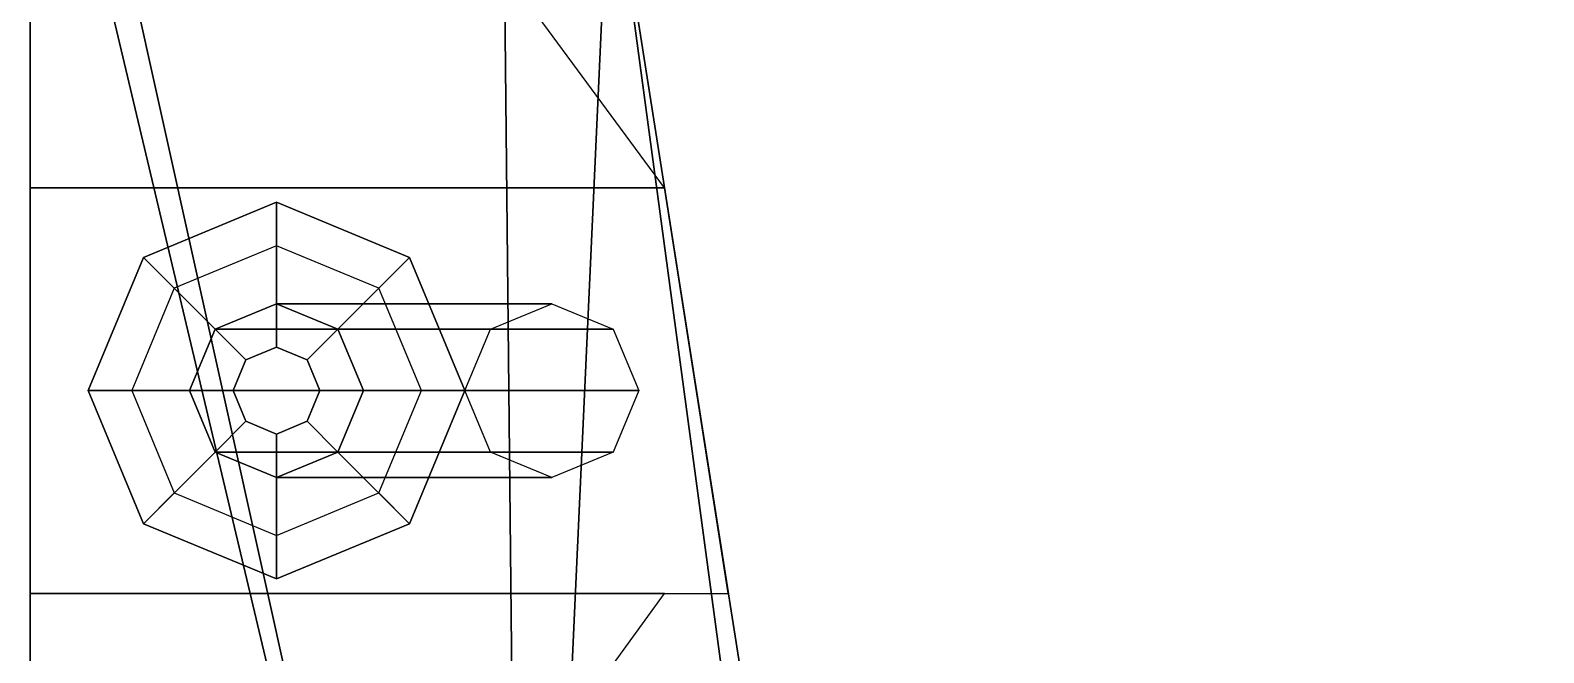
# Model space of a CAD drawing. Header units: millimetres. Extents: x -1.07 to 1.03, y -2.23 to 2.52.
# Drawn here: x -0.98 to 0.065, y -1.251 to -0.821 of the extents above; entities that cross this region are included whole.
import ezdxf

# ---------------------------------------------------------------- set-up
doc = ezdxf.new("R2010")
doc.units = ezdxf.units.MM
doc.layers.add('fenders', color=6, linetype='Continuous')

msp = doc.modelspace()

# ---------------------------------------------------------------- linework, layer by layer
for points in [[(0.64, -2.0037, 1.1612), (0.9516, -0.69, 1.33), (-0.9516, -0.69, 1.33), (-0.64, -2.0037, 1.1612)], [(-0.9114, -0.78, 1.29), (-0.64, -2.0037, 1.1612), (-0.64, -2.0037, 1.1612), (-0.9516, -0.69, 1.33)], [(-0.64, -2.0037, 1.1612), (-0.6526, -0.78, 0.9), (-0.58, -0.69, 0.77), (-0.64, -2.0037, 1.1612)], [(-0.38, -2.1736, 0.77), (-0.64, -2.0037, 1.1612), (-0.58, -0.69, 0.77), (-0.38, -2.1736, 0.77)], [(0.58, -0.69, 0.3), (0.38, -1.96, 0.36), (-0.38, -1.96, 0.36), (-0.58, -0.69, 0.3)], [(-0.38, -2.1736, 0.77), (-0.58, -0.69, 0.77), (-0.58, -0.69, 0.3), (-0.38, -1.96, 0.36)], [(-0.64, -2.0037, 1.1612), (-0.9114, -0.78, 1.29), (-0.6526, -0.78, 0.9), (-0.64, -2.0037, 1.1612)], [(-0.81, -0.94, 0.44), (-0.9019, -0.9781, 0.44), (-0.9019, -0.9781, 0.75), (-0.81, -0.94, 0.75)], [(-0.81, -0.94, 0.75), (-0.9019, -0.9781, 0.75), (-0.8524, -1.0276, 0.78), (-0.81, -1.01, 0.78)], [(-0.9019, -0.9781, 0.44), (-0.81, -0.94, 0.44), (-0.81, -0.97, 0.4), (-0.8807, -0.9993, 0.4)], [(-0.7181, -0.9781, 0.44), (-0.81, -0.94, 0.44), (-0.81, -0.94, 0.75), (-0.7181, -0.9781, 0.75)], [(-0.7181, -0.9781, 0.75), (-0.81, -0.94, 0.75), (-0.81, -1.01, 0.78), (-0.7676, -1.0276, 0.78)], [(-0.81, -0.94, 0.44), (-0.7181, -0.9781, 0.44), (-0.7393, -0.9993, 0.4), (-0.81, -0.97, 0.4)], [(-0.9019, -0.9781, 0.44), (-0.94, -1.07, 0.44), (-0.94, -1.07, 0.75), (-0.9019, -0.9781, 0.75)], [(-0.9019, -0.9781, 0.75), (-0.94, -1.07, 0.75), (-0.87, -1.07, 0.78), (-0.8524, -1.0276, 0.78)], [(-0.94, -1.07, 0.44), (-0.9019, -0.9781, 0.44), (-0.8807, -0.9993, 0.4), (-0.91, -1.07, 0.4)], [(-0.68, -1.07, 0.75), (-0.7181, -0.9781, 0.75), (-0.7676, -1.0276, 0.78), (-0.75, -1.07, 0.78)], [(-0.7181, -0.9781, 0.44), (-0.68, -1.07, 0.44), (-0.71, -1.07, 0.4), (-0.7393, -0.9993, 0.4)], [(-0.68, -1.07, 0.44), (-0.7181, -0.9781, 0.44), (-0.7181, -0.9781, 0.75), (-0.68, -1.07, 0.75)], [(-0.81, -1.01, 0.85), (-0.8524, -1.0276, 0.85), (-0.6624, -1.0276, 1.01), (-0.62, -1.01, 1.01)], [(-0.81, -1.01, 0.78), (-0.8524, -1.0276, 0.78), (-0.8312, -1.0488, 0.78), (-0.81, -1.04, 0.78)], [(-0.7676, -1.0276, 0.85), (-0.81, -1.01, 0.85), (-0.62, -1.01, 1.01), (-0.5776, -1.0276, 1.01)], [(-0.7676, -1.0276, 0.78), (-0.81, -1.01, 0.78), (-0.81, -1.04, 0.78), (-0.7888, -1.0488, 0.78)], [(-0.8524, -1.0276, 0.85), (-0.87, -1.07, 0.85), (-0.68, -1.07, 1.01), (-0.6624, -1.0276, 1.01)], [(-0.8524, -1.0276, 0.78), (-0.87, -1.07, 0.78), (-0.84, -1.07, 0.78), (-0.8312, -1.0488, 0.78)], [(-0.75, -1.07, 0.78), (-0.7676, -1.0276, 0.78), (-0.7888, -1.0488, 0.78), (-0.78, -1.07, 0.78)], [(-0.75, -1.07, 0.85), (-0.7676, -1.0276, 0.85), (-0.5776, -1.0276, 1.01), (-0.56, -1.07, 1.01)], [(-0.81, -1.04, 0.78), (-0.8312, -1.0488, 0.78), (-0.8312, -1.0488, 0.85), (-0.81, -1.04, 0.85)], [(-0.7888, -1.0488, 0.78), (-0.81, -1.04, 0.78), (-0.81, -1.04, 0.85), (-0.7888, -1.0488, 0.85)], [(-0.8312, -1.0488, 0.78), (-0.84, -1.07, 0.78), (-0.84, -1.07, 0.85), (-0.8312, -1.0488, 0.85)], [(-0.78, -1.07, 0.78), (-0.7888, -1.0488, 0.78), (-0.7888, -1.0488, 0.85), (-0.78, -1.07, 0.85)], [(-0.94, -1.07, 0.44), (-0.9019, -1.1619, 0.44), (-0.9019, -1.1619, 0.75), (-0.94, -1.07, 0.75)], [(-0.94, -1.07, 0.75), (-0.9019, -1.1619, 0.75), (-0.8524, -1.1124, 0.78), (-0.87, -1.07, 0.78)], [(-0.9019, -1.1619, 0.44), (-0.94, -1.07, 0.44), (-0.91, -1.07, 0.4), (-0.8807, -1.1407, 0.4)], [(-0.87, -1.07, 0.85), (-0.8524, -1.1124, 0.85), (-0.6624, -1.1124, 1.01), (-0.68, -1.07, 1.01)], [(-0.87, -1.07, 0.78), (-0.8524, -1.1124, 0.78), (-0.8312, -1.0912, 0.78), (-0.84, -1.07, 0.78)], [(-0.84, -1.07, 0.78), (-0.8312, -1.0912, 0.78), (-0.8312, -1.0912, 0.85), (-0.84, -1.07, 0.85)], [(-0.7888, -1.0912, 0.78), (-0.78, -1.07, 0.78), (-0.78, -1.07, 0.85), (-0.7888, -1.0912, 0.85)], [(-0.7676, -1.1124, 0.78), (-0.75, -1.07, 0.78), (-0.78, -1.07, 0.78), (-0.7888, -1.0912, 0.78)], [(-0.7676, -1.1124, 0.85), (-0.75, -1.07, 0.85), (-0.56, -1.07, 1.01), (-0.5776, -1.1124, 1.01)], [(-0.7181, -1.1619, 0.75), (-0.68, -1.07, 0.75), (-0.75, -1.07, 0.78), (-0.7676, -1.1124, 0.78)], [(-0.68, -1.07, 0.44), (-0.7181, -1.1619, 0.44), (-0.7393, -1.1407, 0.4), (-0.71, -1.07, 0.4)], [(-0.7181, -1.1619, 0.44), (-0.68, -1.07, 0.44), (-0.68, -1.07, 0.75), (-0.7181, -1.1619, 0.75)], [(-0.8524, -1.1124, 0.78), (-0.81, -1.13, 0.78), (-0.81, -1.1, 0.78), (-0.8312, -1.0912, 0.78)], [(-0.8312, -1.0912, 0.78), (-0.81, -1.1, 0.78), (-0.81, -1.1, 0.85), (-0.8312, -1.0912, 0.85)], [(-0.81, -1.1, 0.78), (-0.7888, -1.0912, 0.78), (-0.7888, -1.0912, 0.85), (-0.81, -1.1, 0.85)], [(-0.81, -1.13, 0.78), (-0.7676, -1.1124, 0.78), (-0.7888, -1.0912, 0.78), (-0.81, -1.1, 0.78)], [(-0.9019, -1.1619, 0.75), (-0.81, -1.2, 0.75), (-0.81, -1.13, 0.78), (-0.8524, -1.1124, 0.78)], [(-0.8524, -1.1124, 0.85), (-0.81, -1.13, 0.85), (-0.62, -1.13, 1.01), (-0.6624, -1.1124, 1.01)], [(-0.81, -1.13, 0.85), (-0.7676, -1.1124, 0.85), (-0.5776, -1.1124, 1.01), (-0.62, -1.13, 1.01)], [(-0.81, -1.2, 0.75), (-0.7181, -1.1619, 0.75), (-0.7676, -1.1124, 0.78), (-0.81, -1.13, 0.78)], [(-0.81, -1.2, 0.44), (-0.9019, -1.1619, 0.44), (-0.8807, -1.1407, 0.4), (-0.81, -1.17, 0.4)], [(-0.7181, -1.1619, 0.44), (-0.81, -1.2, 0.44), (-0.81, -1.17, 0.4), (-0.7393, -1.1407, 0.4)], [(-0.9019, -1.1619, 0.44), (-0.81, -1.2, 0.44), (-0.81, -1.2, 0.75), (-0.9019, -1.1619, 0.75)], [(-0.81, -1.2, 0.44), (-0.7181, -1.1619, 0.44), (-0.7181, -1.1619, 0.75), (-0.81, -1.2, 0.75)]]:
    msp.add_3dface(points)
at = {"layer": 'fenders'}
for points in [[(-0.98, -0.9, 0.52), (-0.98, -0.93, 0.56), (-0.98, -0.78, 0.9), (-0.98, -0.69, 0.9)], [(-0.5422, -0.93, 0.56), (-0.6526, -0.78, 0.9), (-0.98, -0.78, 0.9), (-0.98, -0.93, 0.56)], [(-0.98, -1.23, 0.52), (-0.98, -1.21, 0.56), (-0.98, -0.93, 0.56), (-0.98, -0.9, 0.52)], [(-0.98, -1.21, 0.56), (-0.4981, -1.21, 0.56), (-0.5422, -0.93, 0.56), (-0.98, -0.93, 0.56)], [(-0.98, -1.36, 1.03), (-0.6507, -1.36, 1.03), (-0.5422, -1.21, 0.56), (-0.98, -1.21, 0.56)], [(-0.98, -1.43, 0.93), (-0.98, -1.36, 1.03), (-0.98, -1.21, 0.56), (-0.98, -1.23, 0.52)]]:
    msp.add_3dface(points, dxfattribs=at)

doc.saveas('drawing.dxf')
